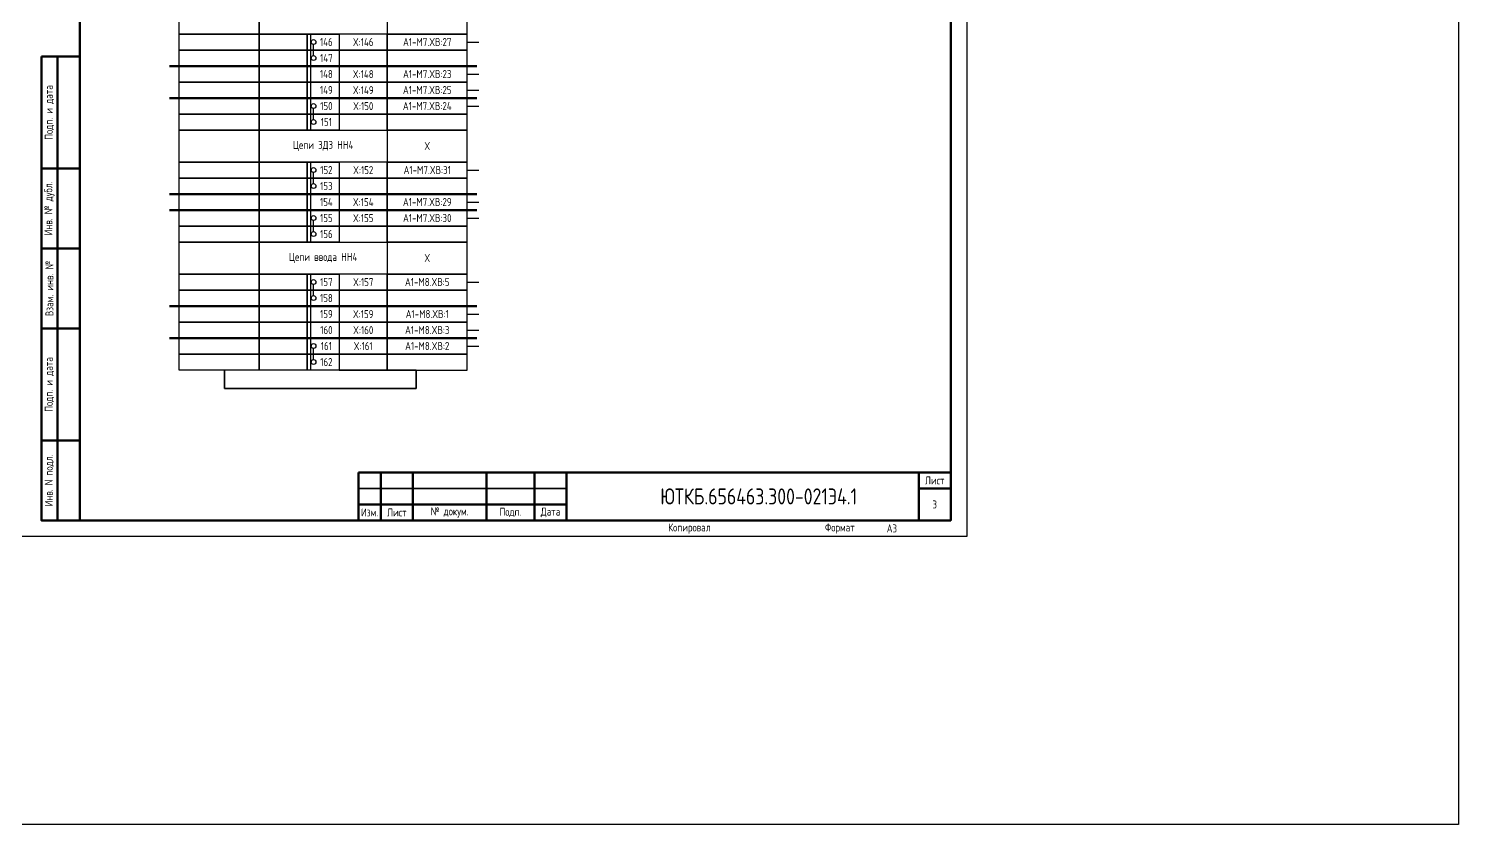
# Model space of a CAD drawing. Header units: millimetres. Extents: x -1117 to 4405, y -90 to 586.
# Drawn here: x 3958 to 4404.5, y -90 to 158.7 of the extents above; entities that cross this region are included whole.
import ezdxf

# ---------------------------------------------------------------- set-up
doc = ezdxf.new("R2010")
doc.units = ezdxf.units.MM
doc.styles.add('Gost_type_A', font='GOST_0.TTF')

# ---------------------------------------------------------------- blocks, each defined once
blk = doc.blocks.new('Штамп левый нижний')
at = {"lineweight": 50}
for points in [[(-12, 145), (-7, 145), (-7, 110), (-12, 110)], [(-7, 145), (0, 145), (0, 110), (-7, 110)], [(-12, 110), (-7, 110), (-7, 85), (-12, 85)], [(-7, 110), (0, 110), (0, 85), (-7, 85)], [(-12, 85), (-7, 85), (-7, 60), (-12, 60)], [(-7, 85), (0, 85), (0, 60), (-7, 60)], [(-12, 60), (-7, 60), (-7, 25), (-12, 25)], [(-7, 60), (0, 60), (0, 25), (-7, 25)], [(-12, 25), (-7, 25), (-7, 0), (-12, 0)], [(-7, 25), (0, 25), (0, 0), (-7, 0)]]:
    blk.add_lwpolyline(points, close=True, dxfattribs=at)
at = {"char_height": 2.5, "attachment_point": 5, "rotation": 90, "style": 'Gost_type_A'}
for s, insert, width in [('Подп. и дата', (-9.5, 127.5), 35), ('Инв. № дубл.', (-9.5, 97.5), 25), ('Взам. инв. №', (-9.5, 72.5), 25), ('Подп. и дата', (-9.5, 42.5), 35), ('Инв. N подл.', (-9.5, 12.5), 25)]:
    blk.add_mtext(s, dxfattribs=dict(at, insert=insert, width=width))
blk = doc.blocks.new('Штамп малый нижний')
at = {"lineweight": 50}
for points in [[(-185, 15), (-178, 15), (-178, 5), (-185, 5)], [(-178, 15), (-168, 15), (-168, 5), (-178, 5)], [(-168, 15), (-145, 15), (-145, 5), (-168, 5)], [(-145, 15), (-130, 15), (-130, 5), (-145, 5)], [(-130, 15), (-120, 15), (-120, 5), (-130, 5)], [(-120, 15), (-10, 15), (-10, 0), (-120, 0)], [(-10, 15), (0, 15), (0, 10), (-10, 10)], [(-10, 10), (0, 10), (0, 0), (-10, 0)], [(-185, 5), (-178, 5), (-178, 0), (-185, 0)], [(-178, 5), (-168, 5), (-168, 0), (-178, 0)], [(-168, 5), (-145, 5), (-145, 0), (-168, 0)], [(-145, 5), (-130, 5), (-130, 0), (-145, 0)], [(-130, 5), (-120, 5), (-120, 0), (-130, 0)]]:
    blk.add_lwpolyline(points, close=True, dxfattribs=at)
for points in [[(-185, 15), (-178, 15), (-178, 10), (-185, 10)], [(-178, 15), (-168, 15), (-168, 10), (-178, 10)], [(-168, 15), (-145, 15), (-145, 10), (-168, 10)], [(-145, 15), (-130, 15), (-130, 10), (-145, 10)], [(-130, 15), (-120, 15), (-120, 10), (-130, 10)], [(-185, 10), (-178, 10), (-178, 5), (-185, 5)], [(-178, 10), (-168, 10), (-168, 5), (-178, 5)], [(-168, 10), (-145, 10), (-145, 5), (-168, 5)], [(-145, 10), (-130, 10), (-130, 5), (-145, 5)], [(-130, 10), (-120, 10), (-120, 5), (-130, 5)]]:
    blk.add_lwpolyline(points, close=True)
at = {"char_height": 2.5, "style": 'Gost_type_A'}
for s, insert, width, attachment_point in [('Лист', (-5, 12.5), 10, 5), ('Изм.', (-181.5, 2.5), 7, 5), ('Лист', (-173, 2.5), 10, 5), ('№ докум.', (-156.5, 2.5), 23, 5), ('Подп.', (-137.5, 2.5), 15, 5), ('Дата', (-125, 2.5), 10, 5), ('Копировал', (-75, -2.53), 13.1202, 6), ('Формат', (-30, -2.53), 13.1202, 6)]:
    blk.add_mtext(s, dxfattribs=dict(at, insert=insert, width=width, attachment_point=attachment_point))

msp = doc.modelspace()

# ---------------------------------------------------------------- linework, layer by layer
at = {"color": 7, "lineweight": -2}
for p, q in [((4047, 150.25), (4047, 153.75)), ((4047, 130.25), (4047, 133.75)), ((4047, 110.25), (4047, 113.75)), ((4047, 95.25), (4047, 98.75)), ((4047, 75.25), (4047, 78.75)), ((4047, 55.25), (4047, 58.75))]:
    msp.add_line(p, q, dxfattribs=at)
for p, q in [((4095, 154.5), (4098.62, 154.5)), ((4095, 144.5), (4098.62, 144.5)), ((4095, 139.5), (4098.62, 139.5)), ((4095, 134.5), (4098.62, 134.5)), ((4095, 114.5), (4098.62, 114.5)), ((4095, 104.5), (4098.62, 104.5)), ((4095, 99.5), (4098.62, 99.5)), ((4095, 79.5), (4098.62, 79.5)), ((4095, 69.5), (4098.62, 69.5)), ((4095, 64.5), (4098.62, 64.5)), ((4095, 59.5), (4098.62, 59.5))]:
    msp.add_line(p, q)
at = {"lineweight": 50}
for p, q in [((4002, 147), (4098, 147)), ((4002, 137), (4098, 137)), ((4002, 107), (4098, 107)), ((4002, 102), (4098, 102)), ((4002, 72), (4098, 72)), ((4002, 62), (4098, 62))]:
    msp.add_line(p, q, dxfattribs=at)
for points in [[(-1117.42, 586), (4404.54, 586), (4404.54, -90), (-1117.42, -90)], [(4251, 420), (4251, 0), (3954, 0), (3954, 420)], [(4005, 167), (4030, 167), (4030, 157), (4005, 157)], [(4030, 167), (4070, 167), (4070, 157), (4030, 157)], [(4095, 167), (4070, 167), (4070, 157), (4095, 157)], [(4005, 157), (4030, 157), (4030, 152), (4005, 152)], [(4030, 157), (4045, 157), (4045, 152), (4030, 152)], [(4045, 157), (4055, 157), (4055, 152), (4045, 152)], [(4045, 157), (4046, 157), (4046, 127), (4045, 127)], [(4070, 157), (4055, 157), (4055, 152), (4070, 152)], [(4095, 157), (4070, 157), (4070, 152), (4095, 152)], [(4005, 152), (4030, 152), (4030, 147), (4005, 147)], [(4030, 152), (4045, 152), (4045, 147), (4030, 147)], [(4045, 152), (4055, 152), (4055, 147), (4045, 147)], [(4070, 152), (4055, 152), (4055, 147), (4070, 147)], [(4095, 152), (4070, 152), (4070, 147), (4095, 147)], [(4005, 147), (4030, 147), (4030, 142), (4005, 142)], [(4030, 147), (4045, 147), (4045, 142), (4030, 142)], [(4045, 147), (4055, 147), (4055, 142), (4045, 142)], [(4070, 147), (4055, 147), (4055, 142), (4070, 142)], [(4095, 147), (4070, 147), (4070, 142), (4095, 142)], [(4005, 142), (4030, 142), (4030, 137), (4005, 137)], [(4030, 142), (4045, 142), (4045, 137), (4030, 137)], [(4045, 142), (4055, 142), (4055, 137), (4045, 137)], [(4070, 142), (4055, 142), (4055, 137), (4070, 137)], [(4095, 142), (4070, 142), (4070, 137), (4095, 137)], [(4005, 137), (4030, 137), (4030, 132), (4005, 132)], [(4030, 137), (4045, 137), (4045, 132), (4030, 132)], [(4045, 137), (4055, 137), (4055, 132), (4045, 132)], [(4070, 137), (4055, 137), (4055, 132), (4070, 132)], [(4095, 137), (4070, 137), (4070, 132), (4095, 132)], [(4005, 132), (4030, 132), (4030, 127), (4005, 127)], [(4030, 132), (4045, 132), (4045, 127), (4030, 127)], [(4045, 132), (4055, 132), (4055, 127), (4045, 127)], [(4070, 132), (4055, 132), (4055, 127), (4070, 127)], [(4095, 132), (4070, 132), (4070, 127), (4095, 127)], [(4005, 127), (4030, 127), (4030, 117), (4005, 117)], [(4030, 127), (4070, 127), (4070, 117), (4030, 117)], [(4095, 127), (4070, 127), (4070, 117), (4095, 117)], [(4005, 117), (4030, 117), (4030, 112), (4005, 112)], [(4030, 117), (4045, 117), (4045, 112), (4030, 112)], [(4045, 117), (4055, 117), (4055, 112), (4045, 112)], [(4045, 117), (4046, 117), (4046, 92), (4045, 92)], [(4070, 117), (4055, 117), (4055, 112), (4070, 112)], [(4095, 117), (4070, 117), (4070, 112), (4095, 112)], [(4005, 112), (4030, 112), (4030, 107), (4005, 107)], [(4030, 112), (4045, 112), (4045, 107), (4030, 107)], [(4045, 112), (4055, 112), (4055, 107), (4045, 107)], [(4070, 112), (4055, 112), (4055, 107), (4070, 107)], [(4095, 112), (4070, 112), (4070, 107), (4095, 107)], [(4005, 107), (4030, 107), (4030, 102), (4005, 102)], [(4030, 107), (4045, 107), (4045, 102), (4030, 102)], [(4045, 107), (4055, 107), (4055, 102), (4045, 102)], [(4070, 107), (4055, 107), (4055, 102), (4070, 102)], [(4095, 107), (4070, 107), (4070, 102), (4095, 102)], [(4005, 102), (4030, 102), (4030, 97), (4005, 97)], [(4030, 102), (4045, 102), (4045, 97), (4030, 97)], [(4045, 102), (4055, 102), (4055, 97), (4045, 97)], [(4070, 102), (4055, 102), (4055, 97), (4070, 97)], [(4095, 102), (4070, 102), (4070, 97), (4095, 97)], [(4005, 97), (4030, 97), (4030, 92), (4005, 92)], [(4030, 97), (4045, 97), (4045, 92), (4030, 92)], [(4045, 97), (4055, 97), (4055, 92), (4045, 92)], [(4070, 97), (4055, 97), (4055, 92), (4070, 92)], [(4095, 97), (4070, 97), (4070, 92), (4095, 92)], [(4005, 92), (4030, 92), (4030, 82), (4005, 82)], [(4030, 92), (4070, 92), (4070, 82), (4030, 82)], [(4095, 92), (4070, 92), (4070, 82), (4095, 82)], [(4005, 82), (4030, 82), (4030, 77), (4005, 77)], [(4030, 82), (4045, 82), (4045, 77), (4030, 77)], [(4045, 82), (4055, 82), (4055, 77), (4045, 77)], [(4045, 82), (4046, 82), (4046, 52), (4045, 52)], [(4070, 82), (4055, 82), (4055, 77), (4070, 77)], [(4095, 82), (4070, 82), (4070, 77), (4095, 77)], [(4005, 77), (4030, 77), (4030, 72), (4005, 72)], [(4030, 77), (4045, 77), (4045, 72), (4030, 72)], [(4045, 77), (4055, 77), (4055, 72), (4045, 72)], [(4070, 77), (4055, 77), (4055, 72), (4070, 72)], [(4095, 77), (4070, 77), (4070, 72), (4095, 72)], [(4005, 72), (4030, 72), (4030, 67), (4005, 67)], [(4030, 72), (4045, 72), (4045, 67), (4030, 67)], [(4045, 72), (4055, 72), (4055, 67), (4045, 67)], [(4070, 72), (4055, 72), (4055, 67), (4070, 67)], [(4095, 72), (4070, 72), (4070, 67), (4095, 67)], [(4005, 67), (4030, 67), (4030, 62), (4005, 62)], [(4030, 67), (4045, 67), (4045, 62), (4030, 62)], [(4045, 67), (4055, 67), (4055, 62), (4045, 62)], [(4070, 67), (4055, 67), (4055, 62), (4070, 62)], [(4095, 67), (4070, 67), (4070, 62), (4095, 62)], [(4005, 62), (4030, 62), (4030, 57), (4005, 57)], [(4030, 62), (4045, 62), (4045, 57), (4030, 57)], [(4045, 62), (4055, 62), (4055, 57), (4045, 57)], [(4070, 62), (4055, 62), (4055, 57), (4070, 57)], [(4095, 62), (4070, 62), (4070, 57), (4095, 57)], [(4005, 57), (4030, 57), (4030, 52), (4005, 52)], [(4030, 57), (4045, 57), (4045, 52), (4030, 52)], [(4045, 57), (4055, 57), (4055, 52), (4045, 52)], [(4070, 57), (4055, 57), (4055, 52), (4070, 52)], [(4095, 57), (4070, 57), (4070, 52), (4095, 52)], [(4019.22, 52.01), (4079.06, 52.01), (4079.06, 46.23), (4019.22, 46.23)], [(4019.22, 46.23), (4079.06, 46.23), (4079.06, 52), (4019.22, 52)]]:
    msp.add_lwpolyline(points, close=True)
msp.add_lwpolyline([(4246, 415), (4246, 5), (3974, 5), (3974, 415)], close=True, dxfattribs=at)
at = {"color": 7, "lineweight": -2}
for centre in [(4047, 154.5), (4047, 154.5), (4047, 154.5), (4047, 149.5), (4047, 134.5), (4047, 134.5), (4047, 134.5), (4047, 129.5), (4047, 114.5), (4047, 114.5), (4047, 114.5), (4047, 109.5), (4047, 99.5), (4047, 99.5), (4047, 99.5), (4047, 94.5), (4047, 79.5), (4047, 79.5), (4047, 79.5), (4047, 74.5), (4047, 59.5), (4047, 59.5), (4047, 59.5), (4047, 54.5)]:
    msp.add_circle(centre, 0.75, dxfattribs=at)

# ---------------------------------------------------------------- block references
at = {"color": 1}
msp.add_blockref('Штамп левый нижний', (3974, 5), dxfattribs=at)
msp.add_blockref('Штамп малый нижний', (4246, 5))

# ---------------------------------------------------------------- texts
at = {"ltscale": 10, "char_height": 2.5, "attachment_point": 5, "style": 'Gost_type_A'}
for s, insert, width in [('146', (4051, 154.5), 8), ('X:146', (4062.5, 154.47), 15), ('147', (4051, 149.5), 8), ('148', (4051, 144.5), 8), ('X:148', (4062.5, 144.47), 15), ('149', (4051, 139.5), 8), ('X:149', (4062.5, 139.47), 15), ('150', (4051, 134.5), 8), ('X:150', (4062.5, 134.47), 15), ('151', (4051, 129.5), 8), ('152', (4051, 114.5), 8), ('X:152', (4062.5, 114.47), 15), ('153', (4051, 109.5), 8), ('154', (4051, 104.5), 8), ('X:154', (4062.5, 104.47), 15), ('155', (4051, 99.5), 8), ('X:155', (4062.5, 99.47), 15), ('156', (4051, 94.5), 8), ('157', (4051, 79.5), 8), ('X:157', (4062.5, 79.47), 15), ('158', (4051, 74.5), 8), ('159', (4051, 69.5), 8), ('X:159', (4062.5, 69.47), 15), ('160', (4051, 64.5), 8), ('X:160', (4062.5, 64.47), 15), ('161', (4051, 59.5), 8), ('X:161', (4062.5, 59.47), 15), ('162', (4051, 54.5), 8)]:
    msp.add_mtext(s, dxfattribs=dict(at, insert=insert, width=width))
at = {"style": 'Gost_type_A'}
for s, insert, char_height, width, attachment_point in [('A1-М7.XВ:27', (4082.5, 154.5), 2.5, 25, 5), ('A1-М7.XВ:23', (4082.5, 144.5), 2.5, 25, 5), ('A1-М7.XВ:25', (4082.5, 139.5), 2.5, 25, 5), ('A1-М7.XВ:24', (4082.5, 134.5), 2.5, 25, 5), ('Цепи ЗДЗ НН4', (4050, 122), 2.5, 40, 5), ('X', (4082.5, 122), 2.5, 25, 5), ('A1-М7.XВ:31', (4082.5, 114.5), 2.5, 25, 5), ('A1-М7.XВ:29', (4082.5, 104.5), 2.5, 25, 5), ('A1-М7.XВ:30', (4082.5, 99.5), 2.5, 25, 5), ('Цепи ввода НН4', (4050, 87), 2.5, 40, 5), ('X', (4082.5, 87), 2.5, 25, 5), ('A1-М8.XВ:5', (4082.5, 79.5), 2.5, 25, 5), ('A1-М8.XВ:1', (4082.5, 69.5), 2.5, 25, 5), ('A1-М8.XВ:3', (4082.5, 64.5), 2.5, 25, 5), ('A1-М8.XВ:2', (4082.5, 59.5), 2.5, 25, 5), ('ЮТКБ.656463.300-021Э4.1', (4186, 12.5), 5, 120, 5), ('3', (4241, 10), 2.5, 10, 5), ('A3', (4226, 2.5), 2.5, 20, 4), ('A3', (4226, 2.5), 2.5, 20, 4)]:
    msp.add_mtext(s, dxfattribs=dict(at, insert=insert, char_height=char_height, width=width, attachment_point=attachment_point))

doc.saveas('drawing.dxf')
